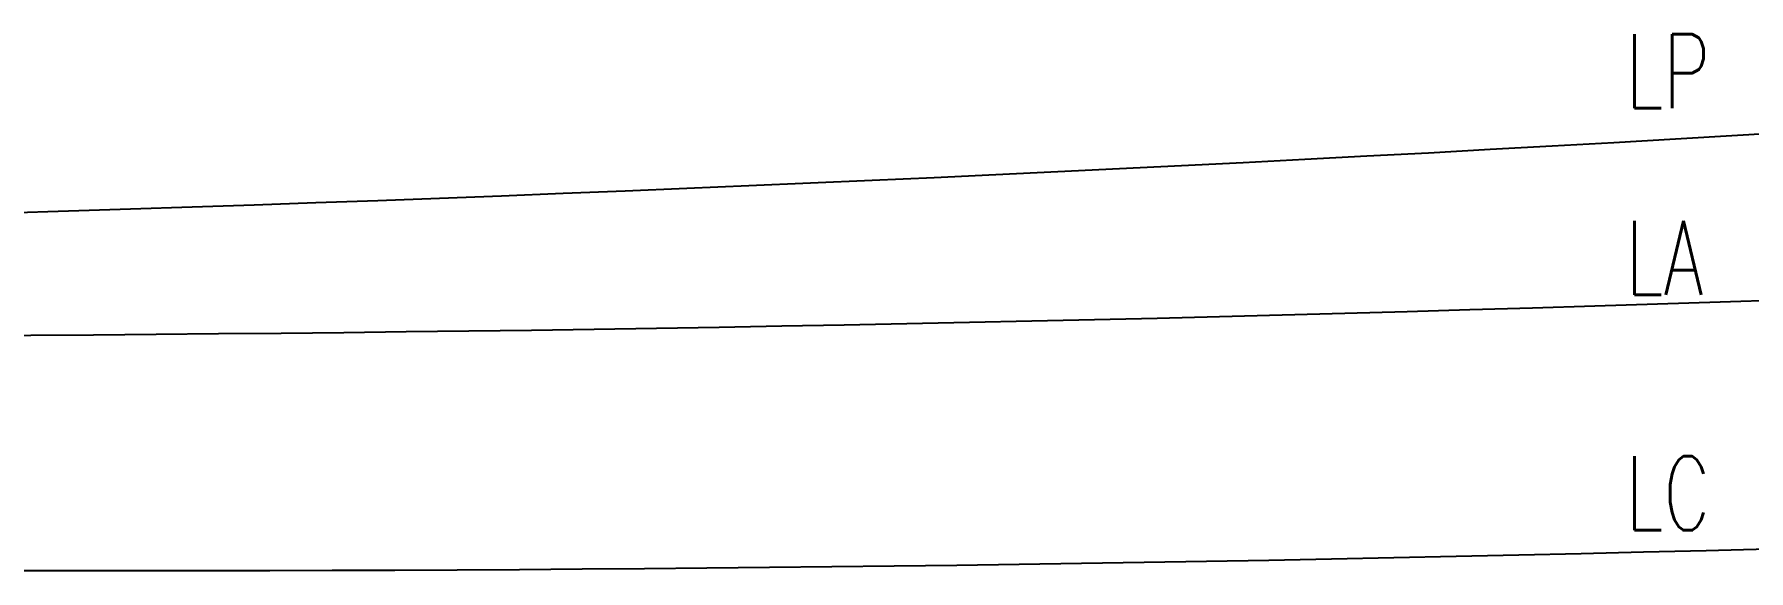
# Model space of a CAD drawing. Header units: millimetres. Extents: x 1587714 to 3094800, y -694377 to -413614.
# Drawn here: x 2087742 to 2098184, y -552156 to -548894 of the extents above; entities that cross this region are included whole.
import ezdxf

# ---------------------------------------------------------------- set-up
doc = ezdxf.new("R2010")
doc.units = ezdxf.units.MM
doc.layers.add('Textos catenaria', color=7, linetype='Continuous')
doc.styles.add('SIMPLEX', font='simplex.shx', dxfattribs={"width": 0.75})

msp = doc.modelspace()

# ---------------------------------------------------------------- linework, layer by layer
at = {"color": 4}
msp.add_arc((2076163.0034, -177327.3204), 372826.9307, 267.236281516, 274.650016118, dxfattribs=at)
at = {"color": 5}
for centre, radius, start, end in [((2085369.8717, -169420.2558), 381310.2921, 265.828976344, 273.159748526), ((2088250.4526, -172308.821), 379847.5285, 265.377093471, 272.721972034)]:
    msp.add_arc(centre, radius, start, end, dxfattribs=at)

# ---------------------------------------------------------------- texts
at = {"layer": 'Textos catenaria', "style": 'SIMPLEX', "width": 0.7}
for s, p in [('LP', (2097435.1946, -549343.6007)), ('LA', (2097435.1946, -550477.3348)), ('LC', (2097435.1946, -551910.5461))]:
    msp.add_text(s, height=450, dxfattribs=at).set_placement(p)

doc.saveas('drawing.dxf')
